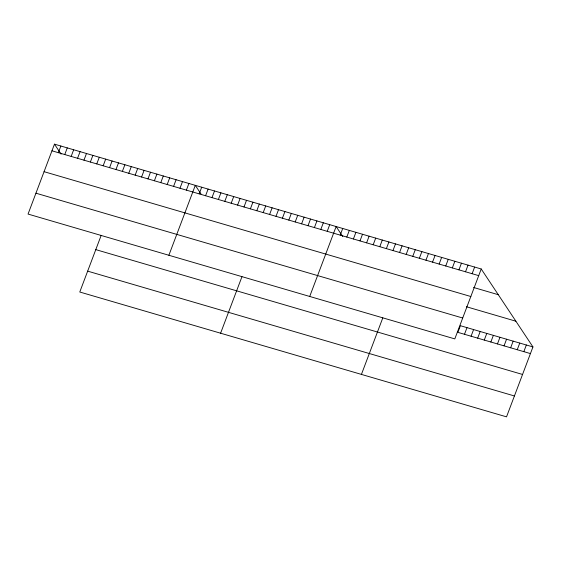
<?xml version="1.0" encoding="UTF-8"?>
<svg xmlns="http://www.w3.org/2000/svg" width="561" height="561" viewBox="0 0 561 561"><rect width="100%" height="100%" fill="white"/><g stroke="black" fill="none" stroke-linecap="round" stroke-linejoin="round"><path stroke-width="0.84" d="M54.473 144.149L28.05 214.071L454.81 338.907L481.226 268.985L54.473 144.149L61.107 154.156M58.358 152.676L60.869 146.021M64.76 154.548L67.271 147.894M71.163 156.421L73.673 149.766M77.565 158.293L80.076 151.638M83.961 160.166L86.478 153.518M90.363 162.038L92.881 155.39M96.765 163.91L99.283 157.262M103.168 165.783L105.678 159.135M109.57 167.655L112.081 161.007M115.973 169.527L118.483 162.879M122.368 171.4L124.886 164.752M101.141 235.459L79.774 292.015L506.527 416.851L532.95 346.929L481.226 268.985M128.771 173.272L131.288 166.624M135.173 175.144L137.69 168.496M141.575 177.024L144.093 170.369M147.978 178.896L150.488 172.241M154.38 180.768L156.891 174.113M160.783 182.641L163.293 175.986M167.178 184.513L169.695 177.858M173.58 186.385L176.098 179.73M179.983 188.258L182.5 181.603M186.385 190.13L188.896 183.475M168.882 255.269L195.298 185.347L200.992 193.924M199.19 193.875L201.701 187.22M205.585 195.747L208.103 189.092M211.988 197.619L214.505 190.964M218.39 199.492L220.908 192.837M224.793 201.364L227.31 194.709M231.195 203.236L233.706 196.581M237.598 205.109L240.108 198.454M244 206.981L246.51 200.326M250.395 208.853L252.913 202.198M256.798 210.726L259.315 204.071M263.2 212.598L265.718 205.943M220.599 333.213L241.973 276.657M269.603 214.47L272.113 207.815M276.005 216.343L278.515 209.688M282.407 218.215L284.918 211.56M288.81 220.087L291.32 213.432M295.205 221.96L297.723 215.305M301.608 223.832L304.125 217.177M308.01 225.704L310.528 219.049M314.412 227.577L316.923 220.922M320.815 229.449L323.325 222.794M327.217 231.321L329.728 224.666M309.707 296.46L336.13 226.539L342.771 236.546M340.211 235.122L342.722 228.474M346.803 237.051L349.321 230.403M353.402 238.986L355.919 232.331M359.994 240.914L362.511 234.26M366.592 242.843L369.11 236.188M373.191 244.771L375.702 238.116M379.783 246.7L382.3 240.045M386.382 248.628L388.892 241.973M392.973 250.557L395.491 243.902M399.572 252.485L402.083 245.837M406.164 254.421L408.681 247.766M361.431 374.404L382.805 317.849M412.763 256.349L415.273 249.694M419.355 258.277L421.872 251.623M425.953 260.206L428.464 253.551M432.545 262.134L435.063 255.479M439.144 264.063L441.654 257.408M445.736 265.991L448.253 259.336M452.334 267.92L454.845 261.272M458.926 269.848L461.444 263.2M465.525 271.783L468.035 265.129M472.117 273.712L474.634 267.057M464.48 334.293L466.997 327.638M471.079 336.221L473.589 329.566M477.67 338.15L480.188 331.495M484.269 340.078L486.78 333.423M490.861 342.007L493.378 335.352M497.46 343.935L499.97 337.28M504.051 345.864L506.569 339.209M510.65 347.792L513.161 341.144M517.242 349.72L519.759 343.073M523.841 351.656L526.351 345.001M51.956 150.804L478.715 275.64M473.561 287.47L498.294 294.707M44.067 171.68L470.826 296.517M466.415 306.741L515.882 321.208M35.939 193.194L462.699 318.024M532.95 346.929L460.399 325.71L457.888 332.357L530.433 353.584M95.791 249.624L522.543 374.46M87.663 271.138L514.416 395.968"/></g></svg>
